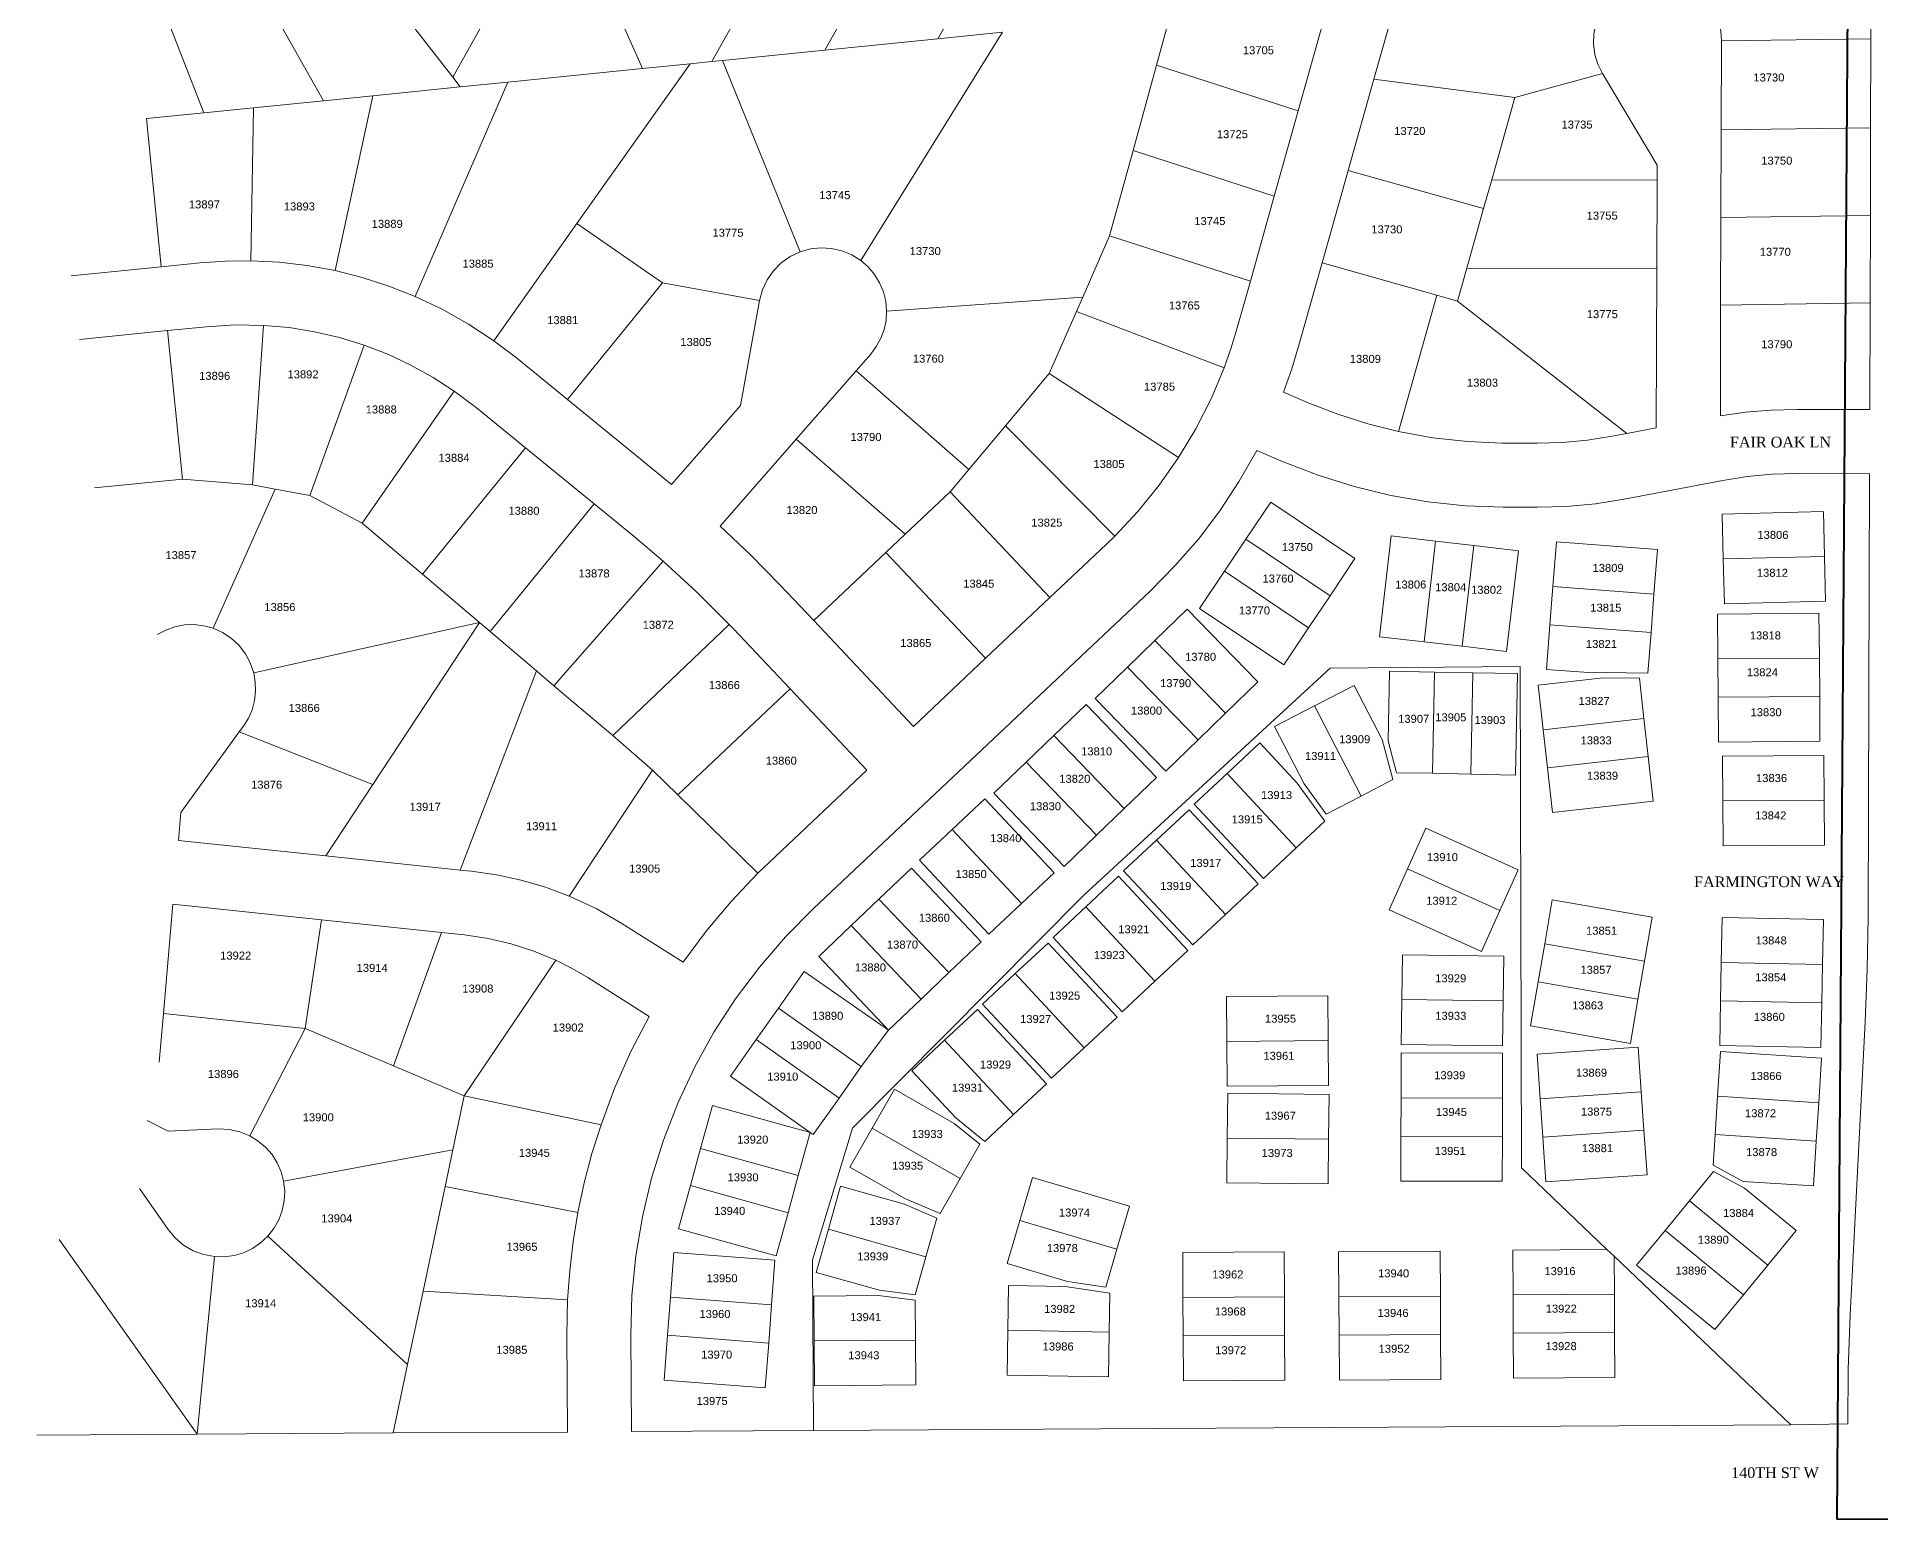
# Model space of a CAD drawing. Header units: feet. Extents: x 865220 to 2843873, y -2240498 to 972474.
# Drawn here: x 2834134 to 2835862, y 965755 to 967143 of the extents above; entities that cross this region are included whole.
import ezdxf
from ezdxf.enums import TextEntityAlignment as Align

# ---------------------------------------------------------------- set-up
doc = ezdxf.new("R2010")
doc.units = ezdxf.units.FT
doc.header["$LTSCALE"] = 0.015
doc.header["$MEASUREMENT"] = 0
for name, color, linetype, lineweight in [('Dakota County Addresses', 7, 'Continuous', 5), ('Dakota County Parcels', 7, 'Continuous', 5), ('STREET NAME', 7, 'Continuous', 5), ('WORK BOUNDARY', 110, 'Continuous', 40)]:
    doc.layers.add(name, color=color, linetype=linetype, lineweight=lineweight)
doc.styles.add('Dimensions 100', font='arial.ttf')
doc.styles.get("Standard").update_dxf_attribs({"font": 'times.ttf'})

# ---------------------------------------------------------------- blocks, each defined once
blk = doc.blocks.new('ACMAP_ANN_TEMPLATE_Dakota County Addresses')
at = {"layer": 'Dakota County Addresses', "style": 'Dimensions 100'}
blk.add_attdef('DakotaCountyAddress', text='', height=50, dxfattribs=at).set_placement((0, 0), align=Align.CENTER)

msp = doc.modelspace()

# ---------------------------------------------------------------- linework, layer by layer
at = {"layer": 'Dakota County Parcels', "lineweight": 5}
for p, q in [((2835031, 967411.5), (2834872.6, 967131)), ((2835106.8, 967368.7), (2834978.6, 967141.7)), ((2834309.9, 967247.9), (2834403, 967083.7)), ((2834524, 967105.7), (2834595.9, 967234.1)), ((2834833.7, 967239), (2834766.7, 967120.4)), ((2834649.5, 967231.7), (2834701.9, 967113.8)), ((2835853.1, 967141.7), (2835852.5, 967229.7)), ((2834236.2, 967213), (2834290.6, 967072.4)), ((2834453.1, 967196.7), (2834524, 967105.7)), ((2835387.4, 967104), (2835410.3, 967185.2)), ((2835316.5, 967074.3), (2835345.8, 967178.7)), ((2834906.4, 966934.1), (2835039.2, 967147.8)), ((2834978.6, 967141.7), (2835039.2, 967147.8)), ((2835183.6, 967117.1), (2835196.4, 967163.6)), ((2834776.7, 967121.4), (2834872.6, 967131)), ((2834872.6, 967131), (2834978.6, 967141.7)), ((2835712.9, 967056.3), (2835713.1, 967139.7)), ((2835853.1, 967141.7), (2835713.1, 967139.7)), ((2835852.8, 967058.2), (2835853.1, 967141.7)), ((2834575.5, 967101.1), (2834701.9, 967113.8)), ((2834746.6, 967118.3), (2834640.4, 966968.8)), ((2834701.9, 967113.8), (2834746.6, 967118.3)), ((2834746.6, 967118.3), (2834766.7, 967120.4)), ((2834766.7, 967120.4), (2834776.7, 967121.4)), ((2834776.7, 967121.4), (2834849.7, 966942.1)), ((2835161.6, 967037), (2835183.6, 967117.1)), ((2835316.5, 967074.3), (2835183.6, 967117.1)), ((2834449.1, 967088.4), (2834531.1, 967096.6)), ((2834488.7, 966900.4), (2834575.5, 967101.1)), ((2834524, 967105.7), (2834531.1, 967096.6)), ((2834531.1, 967096.6), (2834575.5, 967101.1)), ((2835363.2, 967018.2), (2835387.4, 967104)), ((2835387.4, 967104), (2835519.4, 967086.7)), ((2835519.4, 967086.7), (2835601.6, 967109.2)), ((2835652.8, 967023.3), (2835601.6, 967109.2)), ((2834337.2, 967077.1), (2834403, 967083.7)), ((2834403, 967083.7), (2834449.1, 967088.4)), ((2834413.7, 966924.5), (2834449.1, 967088.4)), ((2835497.7, 967009.7), (2835519.4, 967086.7)), ((2834236.9, 967067), (2834290.6, 967072.4)), ((2834250.9, 966928), (2834236.9, 967067)), ((2834290.6, 967072.4), (2834337.2, 967077.1)), ((2834334.8, 966933.7), (2834337.2, 967077.1)), ((2835294, 966994.4), (2835316.5, 967074.3)), ((2835712.6, 966974.3), (2835712.9, 967056.3)), ((2835852.8, 967058.2), (2835712.9, 967056.3)), ((2835852.6, 966976.2), (2835852.8, 967058.2)), ((2835139.5, 966957), (2835161.6, 967037)), ((2835294, 966994.4), (2835161.6, 967037)), ((2835338.8, 966931.7), (2835363.2, 967018.2)), ((2835363.2, 967018.2), (2835490, 966982.6)), ((2835490, 966982.6), (2835497.7, 967009.7)), ((2835497.7, 967009.7), (2835652.7, 967009.4)), ((2835652.4, 966926.4), (2835652.7, 967009.4)), ((2835652.7, 967009.4), (2835652.8, 967023.3)), ((2835271.6, 966914.5), (2835294, 966994.4)), ((2835474.3, 966926.9), (2835490, 966982.6)), ((2835712.3, 966892.3), (2835712.6, 966974.3)), ((2835852.6, 966976.2), (2835712.6, 966974.3)), ((2835852.3, 966894.3), (2835852.6, 966976.2)), ((2834640.4, 966968.8), (2834562.4, 966858.9)), ((2834640.4, 966968.8), (2834720.6, 966913.1)), ((2835139.5, 966957), (2835114.4, 966899.6)), ((2835271.6, 966914.5), (2835139.5, 966957)), ((2834166.3, 966919.5), (2834250.9, 966928)), ((2834250.9, 966928), (2834287.3, 966931.7)), ((2835317.1, 966854.6), (2835338.8, 966931.7)), ((2835338.8, 966931.7), (2835446.3, 966901.4)), ((2835465.6, 966896), (2835474.3, 966926.9)), ((2835474.3, 966926.9), (2835652.4, 966926.4)), ((2835651.9, 966777.2), (2835652.4, 966926.4)), ((2834720.6, 966913.1), (2834631.5, 966803.7)), ((2834720.6, 966913.1), (2834811.6, 966896.6)), ((2835259.3, 966870.9), (2835271.6, 966914.5)), ((2834811.6, 966896.6), (2834793.8, 966798.2)), ((2835114.4, 966899.6), (2834930.6, 966886.6)), ((2835114.4, 966899.6), (2835108.5, 966886.3)), ((2835410.3, 966773.7), (2835446.3, 966901.4)), ((2835446.3, 966901.4), (2835465.6, 966896)), ((2835624.3, 966771.9), (2835465.6, 966896)), ((2835712, 966788.5), (2835712.3, 966892.3)), ((2835852.3, 966894.3), (2835712.3, 966892.3)), ((2835852, 966794.3), (2835852.3, 966894.3)), ((2834293.3, 966872), (2834256.8, 966868.3)), ((2834336.3, 966723.9), (2834346.7, 966873.2)), ((2835108.5, 966886.3), (2835083, 966828)), ((2835108.5, 966886.3), (2835247, 966833.6)), ((2834256.8, 966868.3), (2834174.2, 966860)), ((2834270.8, 966729.3), (2834256.8, 966868.3)), ((2834390.2, 966713.9), (2834440.9, 966854.7)), ((2834583.8, 966842.7), (2834562.4, 966858.9)), ((2834631.5, 966803.7), (2834583.8, 966842.7)), ((2834902, 966830.7), (2834915.8, 966846.4)), ((2834846, 966766.7), (2834902, 966830.7)), ((2835007.7, 966738.2), (2834902, 966830.7)), ((2835083, 966828), (2835042, 966779.1)), ((2835083, 966828), (2835204.2, 966749.3)), ((2834439.2, 966688), (2834525.5, 966811.5)), ((2834545.9, 966796.2), (2834525.5, 966811.5)), ((2834631.5, 966803.7), (2834694.4, 966752.5)), ((2835302.5, 966810.7), (2835325.8, 966800.7)), ((2834592.2, 966758.4), (2834545.9, 966796.2)), ((2834729.1, 966724.2), (2834793.8, 966798.2)), ((2835783.6, 966794.5), (2835852, 966794.3)), ((2834774.6, 966685.2), (2834846, 966766.7)), ((2834948, 966677.5), (2834846, 966766.7)), ((2835042, 966779.1), (2835007.7, 966738.2)), ((2835042, 966779.1), (2835144.5, 966675.9)), ((2835610.7, 966769.4), (2835624.3, 966771.9)), ((2835624.3, 966771.9), (2835651.9, 966777.2)), ((2834495.7, 966640.1), (2834592.2, 966758.4)), ((2834656.5, 966706), (2834592.2, 966758.4)), ((2834694.4, 966752.5), (2834729.1, 966724.2)), ((2835277.7, 966756), (2835302.2, 966745.5)), ((2835507.5, 966763), (2835540.4, 966762.8)), ((2835007.7, 966738.2), (2834990.3, 966717.3)), ((2835783.8, 966734.5), (2835851.8, 966734.3)), ((2835851.8, 966734.3), (2835850.4, 966318.9)), ((2834270.8, 966729.3), (2834188.2, 966720.9)), ((2834336.3, 966723.9), (2834270.8, 966729.3)), ((2834357.5, 966719.9), (2834299.4, 966589.5)), ((2834357.5, 966719.9), (2834336.3, 966723.9)), ((2834390.2, 966713.9), (2834357.5, 966719.9)), ((2834990.3, 966717.3), (2834948, 966677.5)), ((2834990.3, 966717.3), (2835083.7, 966618.3)), ((2835622, 966710.4), (2835714.3, 966728)), ((2834439.2, 966688), (2834390.2, 966713.9)), ((2834656.5, 966706), (2834559.1, 966586.4)), ((2834656.5, 966706), (2834694.1, 966675.4)), ((2835267.3, 966672.8), (2835290.7, 966707.6)), ((2835369.6, 966654.7), (2835290.7, 966707.6)), ((2835508.6, 966703), (2835540.2, 966702.9)), ((2835713.7, 966696.4), (2835808.7, 966698.8)), ((2835808.7, 966698.8), (2835809.7, 966656.8)), ((2834495.7, 966640.1), (2834439.2, 966688)), ((2835713.7, 966696.4), (2835714.7, 966654.5)), ((2834721.3, 966652.4), (2834694.1, 966675.4)), ((2834948, 966677.5), (2834929.9, 966660.4)), ((2835083.7, 966618.3), (2835136.4, 966668)), ((2835136.4, 966668), (2835144.5, 966675.9)), ((2835247.3, 966642.9), (2835267.3, 966672.8)), ((2835346.2, 966619.8), (2835267.3, 966672.8)), ((2835392.5, 966581.6), (2835403.5, 966676)), ((2835403.5, 966676), (2835445.2, 966671.1)), ((2835434.3, 966576.7), (2835445.2, 966671.1)), ((2835445.2, 966671.1), (2835481, 966666.9)), ((2835470, 966572.6), (2835481, 966666.9)), ((2835481, 966666.9), (2835522.7, 966662.1)), ((2835558.3, 966670.5), (2835555.1, 966628.6)), ((2835558.3, 966670.5), (2835653, 966663.2)), ((2835653, 966663.2), (2835649.8, 966621.4)), ((2834618.9, 966535.7), (2834721.3, 966652.4)), ((2834929.9, 966660.4), (2834862.3, 966596.6)), ((2834929.9, 966660.4), (2835023.3, 966561.4)), ((2835346.2, 966619.8), (2835369.6, 966654.7)), ((2835511.7, 966567.7), (2835522.7, 966662.1)), ((2835714.7, 966654.5), (2835809.7, 966656.8)), ((2835714.7, 966654.5), (2835715.8, 966612.5)), ((2835809.7, 966656.8), (2835810.7, 966614.8)), ((2834549.1, 966594.9), (2834495.7, 966640.1)), ((2834830.6, 966630.1), (2834862.3, 966596.6)), ((2835223.9, 966608), (2835247.3, 966642.9)), ((2835326.1, 966589.9), (2835247.3, 966642.9)), ((2835555.1, 966628.6), (2835552.3, 966592.7)), ((2835555.1, 966628.6), (2835649.8, 966621.4)), ((2834862, 966326.8), (2835177.5, 966624.3)), ((2835023.3, 966561.4), (2835083.7, 966618.3)), ((2835326.1, 966589.9), (2835346.2, 966619.8)), ((2835649.8, 966621.4), (2835647.1, 966585.5)), ((2835715.8, 966612.5), (2835810.7, 966614.8)), ((2834549.1, 966594.9), (2834337.5, 966547.7)), ((2834449.1, 966443), (2834549.1, 966594.9)), ((2834559.1, 966586.4), (2834549.1, 966594.9)), ((2834862.3, 966596.6), (2834955.7, 966497.6)), ((2835182.1, 966578.1), (2835212.2, 966607.4)), ((2835212.2, 966607.4), (2835278.4, 966539.3)), ((2835302.8, 966555.1), (2835223.9, 966608)), ((2835709.4, 966602.8), (2835804.4, 966603.6)), ((2835709.4, 966602.8), (2835709.8, 966560.8)), ((2835804.4, 966603.6), (2835804.8, 966561.6)), ((2834602.5, 966549.6), (2834559.1, 966586.4)), ((2834674, 966489), (2834783.1, 966593.1)), ((2834787, 966589), (2834783.1, 966593.1)), ((2834787, 966589), (2834840.2, 966532.6)), ((2835156.3, 966553), (2835182.1, 966578.1)), ((2835182.1, 966578.1), (2835248.3, 966510)), ((2835302.8, 966555.1), (2835326.1, 966589.9)), ((2835392.5, 966581.6), (2835434.3, 966576.7)), ((2835434.3, 966576.7), (2835470, 966572.6)), ((2835552.3, 966592.7), (2835549.2, 966550.8)), ((2835552.3, 966592.7), (2835647.1, 966585.5)), ((2835647.1, 966585.5), (2835644.2, 966547.5)), ((2834955.7, 966497.6), (2835023.3, 966561.4)), ((2835470, 966572.6), (2835511.7, 966567.7)), ((2835709.8, 966560.8), (2835804.8, 966561.6)), ((2835709.8, 966560.8), (2835710.1, 966524.8)), ((2835804.8, 966561.6), (2835805.1, 966525.6)), ((2834530.9, 966362.9), (2834602.5, 966549.6)), ((2834618.9, 966535.7), (2834602.5, 966549.6)), ((2835346.3, 966552.2), (2835115.5, 966339.4)), ((2835126.2, 966523.7), (2835156.3, 966553)), ((2835156.3, 966553), (2835222.5, 966484.9)), ((2835524.5, 966553.6), (2835346.3, 966552.2)), ((2835402, 966549.4), (2835400.7, 966484.1)), ((2835444, 966548.5), (2835402, 966549.4)), ((2835442.1, 966453.6), (2835444, 966548.5)), ((2835479.9, 966547.8), (2835444, 966548.5)), ((2835478.1, 966452.9), (2835479.9, 966547.8)), ((2835521.9, 966547), (2835479.9, 966547.8)), ((2835520.1, 966452), (2835521.9, 966547)), ((2835525.7, 966083.9), (2835524.5, 966553.6)), ((2835541.4, 966536.1), (2835602.2, 966543)), ((2835549.2, 966550.8), (2835584, 966548.2)), ((2835584, 966548.2), (2835644.2, 966547.5)), ((2835602.2, 966543), (2835636.2, 966542.6)), ((2835640.4, 966505), (2835636.2, 966542.6)), ((2834674, 966489), (2834618.9, 966535.7)), ((2834735, 966433.4), (2834840.2, 966532.6)), ((2834840.2, 966532.6), (2834912, 966456.4)), ((2835248.3, 966510), (2835278.4, 966539.3)), ((2835331.6, 966516.7), (2835368.9, 966536)), ((2835368.9, 966536), (2835395.2, 966485.3)), ((2835546, 966494.4), (2835541.4, 966536.1)), ((2835710.1, 966524.8), (2835805.1, 966525.6)), ((2835710.1, 966524.8), (2835710.4, 966482.8)), ((2835805.1, 966525.6), (2835805.4, 966483.6)), ((2835087.4, 966488.9), (2835117.6, 966518)), ((2835117.6, 966518), (2835183.5, 966449.6)), ((2835126.2, 966523.7), (2835192.4, 966455.6)), ((2835222.5, 966484.9), (2835248.3, 966510)), ((2835294.3, 966497.4), (2835331.6, 966516.7)), ((2835331.6, 966516.7), (2835375.3, 966432.3)), ((2834269.3, 966416.8), (2834324, 966492.4)), ((2834324, 966492.4), (2834327.9, 966497.8)), ((2834449.1, 966443), (2834324, 966492.4)), ((2835294.3, 966497.4), (2835322.1, 966443.8)), ((2835546, 966494.4), (2835640.4, 966505)), ((2835550.1, 966458.6), (2835546, 966494.4)), ((2835644.5, 966469.2), (2835640.4, 966505)), ((2834711.3, 966456.6), (2834674, 966489)), ((2835061.4, 966464), (2835087.4, 966488.9)), ((2835087.4, 966488.9), (2835153.2, 966420.5)), ((2835192.4, 966455.6), (2835222.5, 966484.9)), ((2835249.7, 966453.4), (2835280.5, 966482)), ((2835280.5, 966482), (2835315.5, 966444.3)), ((2835395.2, 966485.3), (2835405.2, 966447.8)), ((2835400.7, 966484.1), (2835408.6, 966454.2)), ((2835710.4, 966482.8), (2835805.4, 966483.6)), ((2834633.2, 966338.5), (2834711.3, 966456.6)), ((2834735, 966433.4), (2834711.3, 966456.6)), ((2834820.9, 966370.4), (2834912, 966456.4)), ((2835031.2, 966434.9), (2835061.4, 966464)), ((2835061.4, 966464), (2835127.3, 966395.5)), ((2835550.1, 966458.6), (2835644.5, 966469.2)), ((2835554.7, 966416.9), (2835550.1, 966458.6)), ((2835649.1, 966427.5), (2835644.5, 966469.2)), ((2835714, 966469.8), (2835809, 966470.3)), ((2835714, 966469.8), (2835714.3, 966427.8)), ((2835809, 966470.3), (2835809.3, 966428.3)), ((2834405.1, 966376.2), (2834449.1, 966443)), ((2835153.2, 966420.5), (2835183.5, 966449.6)), ((2835219, 966424.7), (2835249.7, 966453.4)), ((2835314.4, 966383.8), (2835249.7, 966453.4)), ((2835341.3, 966408.8), (2835315.5, 966444.3)), ((2835322.1, 966443.8), (2835342.7, 966415.4)), ((2835375.3, 966432.3), (2835405.2, 966447.8)), ((2835442.1, 966453.6), (2835408.6, 966454.2)), ((2835478.1, 966452.9), (2835442.1, 966453.6)), ((2835520.1, 966452), (2835478.1, 966452.9)), ((2834810, 966359.9), (2834735, 966433.4)), ((2834992.1, 966401), (2835022.7, 966429.7)), ((2835022.7, 966429.7), (2835087.6, 966360.3)), ((2835031.2, 966434.9), (2835097, 966366.4)), ((2835283.7, 966355.2), (2835219, 966424.7)), ((2835375.3, 966432.3), (2835342.7, 966415.4)), ((2835554.7, 966416.9), (2835649.1, 966427.5)), ((2835714.3, 966427.8), (2835809.3, 966428.3)), ((2835714.3, 966427.8), (2835714.5, 966385.8)), ((2835809.3, 966428.3), (2835809.5, 966386.3)), ((2834267, 966390.8), (2834269.3, 966416.8)), ((2835127.3, 966395.5), (2835153.2, 966420.5)), ((2835183.6, 966390.9), (2835214.3, 966419.5)), ((2835279, 966350), (2835214.3, 966419.5)), ((2835314.4, 966383.8), (2835341.3, 966408.8)), ((2834405.1, 966376.2), (2834267, 966390.8)), ((2834961.4, 966372.3), (2834992.1, 966401)), ((2834992.1, 966401), (2835057, 966331.6)), ((2835097, 966366.4), (2835127.3, 966395.5)), ((2835152.8, 966362.3), (2835183.6, 966390.9)), ((2835183.6, 966390.9), (2835248.3, 966321.4)), ((2835418.7, 966364), (2835436, 966402.3)), ((2835436, 966402.3), (2835522.6, 966363.3)), ((2834405.1, 966376.2), (2834530.9, 966362.9)), ((2834810, 966359.9), (2834820.9, 966370.4)), ((2834961.4, 966372.3), (2835026.3, 966302.9)), ((2835283.7, 966355.2), (2835314.4, 966383.8)), ((2835714.5, 966385.8), (2835809.5, 966386.3)), ((2834541.4, 966361.8), (2834530.9, 966362.9)), ((2834923.5, 966335.7), (2834954, 966364.6)), ((2834954, 966364.6), (2835019.4, 966295.8)), ((2835057, 966331.6), (2835087.6, 966360.3)), ((2835117.4, 966328.5), (2835148.1, 966357.1)), ((2835212.8, 966287.5), (2835148.1, 966357.1)), ((2835217.5, 966292.8), (2835152.8, 966362.3)), ((2835401.5, 966325.7), (2835418.7, 966364)), ((2835418.7, 966364), (2835505.4, 966325)), ((2835522.6, 966363.3), (2835505.4, 966325)), ((2834897.4, 966310.9), (2834923.5, 966335.7)), ((2835115.5, 966339.4), (2834898.6, 966121.2)), ((2834923.5, 966335.7), (2834989, 966266.9)), ((2835248.3, 966321.4), (2835279, 966350)), ((2835547.4, 966293.7), (2835554.5, 966335.1)), ((2835554.5, 966335.1), (2835648.1, 966318.9)), ((2834261.8, 966331), (2834252.9, 966228.5)), ((2834261.8, 966331), (2834401.1, 966316.3)), ((2835026.3, 966302.9), (2835057, 966331.6)), ((2835086.6, 966299.9), (2835117.4, 966328.5)), ((2835117.4, 966328.5), (2835182.1, 966258.9)), ((2835217.5, 966292.8), (2835248.3, 966321.4)), ((2835401.5, 966325.7), (2835488.1, 966286.7)), ((2835505.4, 966325), (2835488.1, 966286.7)), ((2835641, 966277.5), (2835648.1, 966318.9)), ((2835712.9, 966276.5), (2835713.8, 966318.5)), ((2835808.7, 966316.6), (2835713.8, 966318.5)), ((2834401.1, 966316.3), (2834385.6, 966214.5)), ((2834401.1, 966316.3), (2834513.4, 966304.5)), ((2834513.4, 966304.5), (2834468.4, 966179.5)), ((2834535.1, 966302.2), (2834513.4, 966304.5)), ((2834682.4, 966313), (2834740, 966276.8)), ((2834867, 966282), (2834897.4, 966310.9)), ((2834897.4, 966310.9), (2834962.9, 966242.1)), ((2835808.7, 966316.6), (2835807.9, 966274.6)), ((2834989, 966266.9), (2835019.4, 966295.8)), ((2835051.2, 966266), (2835082, 966294.6)), ((2835146.7, 966225.1), (2835082, 966294.6)), ((2835151.4, 966230.3), (2835086.6, 966299.9)), ((2835182.1, 966258.9), (2835212.8, 966287.5)), ((2835414.2, 966283.6), (2835413.6, 966241.6)), ((2835414.2, 966283.6), (2835509.1, 966282.2)), ((2835541.2, 966258.2), (2835547.4, 966293.7)), ((2835547.4, 966293.7), (2835641, 966277.5)), ((2834534.8, 966151.4), (2834620.7, 966278.4)), ((2834829.2, 966233.6), (2834853.4, 966267.9)), ((2834853.4, 966267.9), (2834932.4, 966213.1)), ((2834867, 966282), (2834932.4, 966213.1)), ((2834962.9, 966242.1), (2834989, 966266.9)), ((2835020.5, 966237.4), (2835051.2, 966266)), ((2835051.2, 966266), (2835115.9, 966196.5)), ((2835508.5, 966240.3), (2835509.1, 966282.2)), ((2835634.8, 966242), (2835641, 966277.5)), ((2835712.2, 966240.5), (2835712.9, 966276.5)), ((2835807.9, 966274.6), (2835712.9, 966276.5)), ((2835807.9, 966274.6), (2835807.2, 966238.6)), ((2834650.5, 966262.2), (2834708.1, 966225.9)), ((2835151.4, 966230.3), (2835182.1, 966258.9)), ((2835534.1, 966216.9), (2835541.2, 966258.2)), ((2835541.2, 966258.2), (2835634.8, 966242)), ((2834808.5, 966204.1), (2834829.2, 966233.6)), ((2834829.2, 966233.6), (2834906.9, 966178.9)), ((2834932.4, 966213.1), (2834962.9, 966242.1)), ((2834985, 966203.6), (2835015.8, 966232.2)), ((2835015.8, 966232.2), (2835080.5, 966162.7)), ((2835085.2, 966167.9), (2835020.5, 966237.4)), ((2835249.1, 966244.4), (2835344.1, 966245.2)), ((2835249.5, 966202.4), (2835249.1, 966244.4)), ((2835344.4, 966203.2), (2835344.1, 966245.2)), ((2835413.6, 966241.6), (2835413, 966199.6)), ((2835413.6, 966241.6), (2835508.5, 966240.3)), ((2835507.9, 966198.3), (2835508.5, 966240.3)), ((2835627.7, 966200.6), (2835634.8, 966242)), ((2835711.4, 966198.6), (2835712.2, 966240.5)), ((2835807.2, 966238.6), (2835712.2, 966240.5)), ((2835807.2, 966238.6), (2835806.3, 966196.7)), ((2834252.9, 966228.5), (2834249, 966183)), ((2834385.6, 966214.5), (2834252.9, 966228.5)), ((2834385.6, 966214.5), (2834334, 966113.9)), ((2834385.6, 966214.5), (2834468.4, 966179.5)), ((2835115.9, 966196.5), (2835146.7, 966225.1)), ((2835534.1, 966216.9), (2835627.7, 966200.6)), ((2835847.7, 966220.8), (2835833.8, 965946.2)), ((2834784.3, 966169.8), (2834808.5, 966204.1)), ((2834808.5, 966204.1), (2834886.1, 966149.4)), ((2834906.9, 966178.9), (2834932.4, 966213.1)), ((2834954.3, 966175), (2834985, 966203.6)), ((2834985, 966203.6), (2835049.7, 966134.1)), ((2835085.2, 966167.9), (2835115.9, 966196.5)), ((2835249.5, 966202.4), (2835344.4, 966203.2)), ((2835249.8, 966160.4), (2835249.5, 966202.4)), ((2835344.8, 966161.2), (2835344.4, 966203.2)), ((2835413, 966199.6), (2835507.9, 966198.3)), ((2835540.3, 966190.6), (2835635, 966197.1)), ((2835637.9, 966155.2), (2835635, 966197.1)), ((2835806.3, 966196.7), (2835711.4, 966198.6)), ((2834468.4, 966179.5), (2834534.7, 966151.4)), ((2835412.8, 966149.6), (2835412.9, 966191.6)), ((2835412.9, 966191.6), (2835507.8, 966191.4)), ((2835507.8, 966149.4), (2835507.8, 966191.4)), ((2835543.1, 966148.7), (2835540.3, 966190.6)), ((2835709.4, 966151), (2835712.1, 966192.9)), ((2835806.9, 966186.8), (2835712.1, 966192.9)), ((2835806.9, 966186.8), (2835804.2, 966144.9)), ((2834784.3, 966169.8), (2834859.1, 966117.1)), ((2834886.1, 966149.4), (2834906.9, 966178.9)), ((2834954.3, 966175), (2834995.4, 966130.8)), ((2835049.7, 966134.1), (2835080.5, 966162.7)), ((2834534.7, 966151.4), (2834524, 966100.8)), ((2834534.8, 966151.4), (2834663, 966124.4)), ((2834861.9, 966115.1), (2834886.1, 966149.4)), ((2834917.2, 966121.2), (2834938.1, 966157.6)), ((2834938.1, 966157.6), (2834993.9, 966125.6)), ((2835249.8, 966160.4), (2835344.8, 966161.2)), ((2835249.9, 966111.9), (2835250.4, 966153.9)), ((2835250.4, 966153.9), (2835345.3, 966152.8)), ((2835344.9, 966110.9), (2835345.3, 966152.8)), ((2835412.7, 966113.6), (2835412.8, 966149.6)), ((2835412.8, 966149.6), (2835507.8, 966149.4)), ((2835507.7, 966113.4), (2835507.8, 966149.4)), ((2835543.1, 966148.7), (2835637.9, 966155.2)), ((2835545.6, 966112.8), (2835543.1, 966148.7)), ((2835640.4, 966119.3), (2835637.9, 966155.2)), ((2835707.1, 966115.1), (2835709.4, 966151)), ((2835804.2, 966144.9), (2835709.4, 966151)), ((2835804.2, 966144.9), (2835801.9, 966109)), ((2834237.5, 966128.4), (2834257.2, 966118.5)), ((2834756.3, 966102), (2834767.5, 966142.5)), ((2834767.5, 966142.5), (2834859.1, 966117.1)), ((2834995.4, 966130.8), (2835022.6, 966108.8)), ((2835049.7, 966134.1), (2835022.6, 966108.8)), ((2834304.1, 966120.5), (2834257.2, 966118.5)), ((2834847.9, 966076.7), (2834859.1, 966117.1)), ((2834859.1, 966117.1), (2834861.9, 966115.1)), ((2834898.6, 966121.2), (2834861.1, 965997.8)), ((2834896.3, 966084.7), (2834917.2, 966121.2)), ((2834917.2, 966121.2), (2834999.6, 966073.9)), ((2834993.9, 966125.6), (2835018, 966106.1)), ((2835249.4, 966069.9), (2835249.9, 966111.9)), ((2835249.9, 966111.9), (2835344.9, 966110.9)), ((2835344.4, 966068.9), (2835344.9, 966110.9)), ((2835412.6, 966071.6), (2835412.7, 966113.6)), ((2835412.7, 966113.6), (2835507.7, 966113.4)), ((2835507.6, 966071.4), (2835507.7, 966113.4)), ((2835545.6, 966112.8), (2835640.4, 966119.3)), ((2835548.5, 966070.9), (2835545.6, 966112.8)), ((2835643.3, 966077.4), (2835640.4, 966119.3)), ((2835705.2, 966086.5), (2835707.1, 966115.1)), ((2835801.9, 966109), (2835707.1, 966115.1)), ((2834365.5, 966071.5), (2834524, 966100.8)), ((2834524, 966100.8), (2834516.8, 966066.6)), ((2834746.7, 966067.3), (2834756.3, 966102)), ((2834756.3, 966102), (2834847.9, 966076.7)), ((2834999.6, 966073.9), (2835018, 966106.1)), ((2835801.9, 966109), (2835799.2, 966067.1)), ((2834838.3, 966042), (2834847.9, 966076.7)), ((2834896.3, 966084.7), (2834947.6, 966055.3)), ((2835605.7, 966007.6), (2835525.7, 966083.9)), ((2835548.5, 966070.9), (2835643.3, 966077.4)), ((2835683.1, 966053.1), (2835705.7, 966080.6)), ((2835733.5, 966071.3), (2835705.2, 966086.5)), ((2835734.6, 966065), (2835705.7, 966080.6)), ((2834257.3, 966026.3), (2834230.5, 966064.8)), ((2834516.8, 966066.6), (2834496.2, 965968.4)), ((2834641.4, 966042.1), (2834516.8, 966066.6)), ((2834735.5, 966026.9), (2834746.7, 966067.3)), ((2834746.7, 966067.3), (2834838.3, 966042)), ((2834876.1, 966026.4), (2834887.5, 966066.8)), ((2834887.5, 966066.8), (2834947.4, 966050)), ((2834999.6, 966073.9), (2834980.8, 966041.2)), ((2835067.3, 966074.9), (2835055.4, 966034.6)), ((2835158.4, 966048), (2835067.3, 966074.9)), ((2835344.4, 966068.9), (2835249.4, 966069.9)), ((2835507.6, 966071.4), (2835412.6, 966071.6)), ((2835799.2, 966067.1), (2835733.5, 966071.3)), ((2835783.1, 966025.2), (2835734.6, 966065)), ((2834827.1, 966001.5), (2834838.3, 966042)), ((2834947.4, 966050), (2834977.8, 966037)), ((2834947.6, 966055.3), (2834980.8, 966041.2)), ((2835158.4, 966048), (2835146.5, 966007.7)), ((2835660.2, 966025.3), (2835683.1, 966053.1)), ((2835756.4, 965992.7), (2835683.1, 966053.1)), ((2834735.5, 966026.9), (2834827.1, 966001.5)), ((2834864.7, 965986), (2834876.1, 966026.4)), ((2834876.1, 966026.4), (2834967.5, 966000.7)), ((2834967.5, 966000.7), (2834977.8, 966037)), ((2835055.4, 966034.6), (2835043.5, 965994.3)), ((2835055.4, 966034.6), (2835146.5, 966007.7)), ((2835633.5, 965992.8), (2835660.2, 966025.3)), ((2835733.6, 965964.9), (2835660.2, 966025.3)), ((2835783.1, 966025.2), (2835756.4, 965992.7)), ((2834284.4, 965834.5), (2834155.1, 966016.9)), ((2834481.7, 965899.8), (2834350.7, 966020)), ((2835146.5, 966007.7), (2835136.1, 965972.3)), ((2835517.5, 966007), (2835605.7, 966007.6)), ((2835517.7, 965965), (2835517.5, 966007)), ((2835612.5, 966001.1), (2835605.7, 966007.6)), ((2834284.4, 965834.5), (2834300.7, 966000.8)), ((2834728.1, 965962.9), (2834731.2, 966004.8)), ((2834731.2, 966004.8), (2834826, 965997.6)), ((2834822.8, 965955.8), (2834826, 965997.6)), ((2834861.1, 965997.8), (2834862, 965837.8)), ((2834967.5, 966000.7), (2834957.5, 965964.9)), ((2835043.5, 965994.3), (2835100.1, 965977.6)), ((2835303.1, 966005.2), (2835208.2, 966004.6)), ((2835208.4, 965962.6), (2835208.2, 966004.6)), ((2835303.4, 965963.2), (2835303.1, 966005.2)), ((2835449.3, 966005.8), (2835354.3, 966005.2)), ((2835354.6, 965963.2), (2835354.3, 966005.2)), ((2835449.6, 965963.8), (2835449.3, 966005.8)), ((2835778, 965843.2), (2835612.5, 966001.1)), ((2835612.5, 966001.1), (2835612.7, 965965.6)), ((2835706.9, 965932.5), (2835633.5, 965992.8)), ((2835756.4, 965992.7), (2835733.6, 965964.9)), ((2834864.7, 965986), (2834924.1, 965969.3)), ((2835044.3, 965931.8), (2835045, 965973.8)), ((2835045, 965973.8), (2835098.1, 965972.9)), ((2835098.1, 965972.9), (2835139.8, 965966.6)), ((2835100.1, 965977.6), (2835136.1, 965972.3)), ((2834496.2, 965968.4), (2834481.7, 965899.8)), ((2834631.7, 965960.2), (2834496.2, 965968.4)), ((2834631, 965926.8), (2834631.7, 965960.2)), ((2834725.4, 965927.1), (2834728.1, 965962.9)), ((2834728.1, 965962.9), (2834822.8, 965955.8)), ((2834820.1, 965919.9), (2834822.8, 965955.8)), ((2834862.3, 965963.9), (2834922.8, 965964.4)), ((2834862.7, 965921.9), (2834862.3, 965963.9)), ((2834922.8, 965964.4), (2834957.3, 965959.9)), ((2834924.1, 965969.3), (2834957.5, 965964.9)), ((2834957.6, 965922.7), (2834957.3, 965959.9)), ((2835139.2, 965930.2), (2835139.8, 965966.6)), ((2835208.4, 965962.6), (2835303.4, 965963.2)), ((2835208.7, 965926.6), (2835208.4, 965962.6)), ((2835303.6, 965927.2), (2835303.4, 965963.2)), ((2835354.6, 965963.2), (2835449.6, 965963.8)), ((2835354.8, 965927.2), (2835354.6, 965963.2)), ((2835449.8, 965927.8), (2835449.6, 965963.8)), ((2835517.7, 965965), (2835612.7, 965965.6)), ((2835517.9, 965929), (2835517.7, 965965)), ((2835612.7, 965965.6), (2835612.9, 965929.6)), ((2835733.6, 965964.9), (2835706.9, 965932.5)), ((2834631.5, 965836.5), (2834631, 965926.8)), ((2834691.5, 965836.9), (2834691, 965927.1)), ((2834722.2, 965885.2), (2834725.4, 965927.1)), ((2834725.4, 965927.1), (2834820.1, 965919.9)), ((2834862.7, 965921.9), (2834957.6, 965922.7)), ((2834863, 965879.9), (2834862.7, 965921.9)), ((2834958, 965880.7), (2834957.6, 965922.7)), ((2835043.5, 965889.8), (2835044.3, 965931.8)), ((2835044.3, 965931.8), (2835139.2, 965930.2)), ((2835138.5, 965888.2), (2835139.2, 965930.2)), ((2835208.7, 965926.6), (2835303.6, 965927.2)), ((2835208.9, 965884.6), (2835208.7, 965926.6)), ((2835303.9, 965885.2), (2835303.6, 965927.2)), ((2835354.8, 965927.2), (2835449.8, 965927.8)), ((2835355.1, 965885.2), (2835354.8, 965927.2)), ((2835450.1, 965885.8), (2835449.8, 965927.8)), ((2835517.9, 965929), (2835612.9, 965929.6)), ((2835518.2, 965887), (2835517.9, 965929)), ((2835612.9, 965929.6), (2835613.2, 965887.6)), ((2834816.9, 965878), (2834820.1, 965919.9)), ((2834481.7, 965899.8), (2834468.2, 965835.6)), ((2835138.5, 965888.2), (2835043.5, 965889.8)), ((2835450.1, 965885.8), (2835355.1, 965885.2)), ((2835613.2, 965887.6), (2835518.2, 965887)), ((2834722.2, 965885.2), (2834816.9, 965878)), ((2834958, 965880.7), (2834863, 965879.9)), ((2835303.9, 965885.2), (2835208.9, 965884.6)), ((2834134.3, 965833.6), (2834284.4, 965834.5)), ((2834284.4, 965834.5), (2834468.2, 965835.6)), ((2834631.5, 965836.5), (2834468.2, 965835.6)), ((2834862, 965837.8), (2834691.5, 965836.9)), ((2835778, 965843.2), (2834862, 965837.8)), ((2835778, 965843.2), (2835831.4, 965844.3))]:
    msp.add_line(p, q, dxfattribs=at)
for points in [[(2835652.5, 967199.9), (2835642.9, 967199), (2835633.5, 967196.6), (2835624.7, 967192.7), (2835616.6, 967187.4), (2835609.4, 967180.9), (2835603.4, 967173.4), (2835598.6, 967165), (2835595.3, 967155.9), (2835593.5, 967146.4), (2835593.2, 967136.7), (2835594.5, 967127.1), (2835597.3, 967117.9), (2835601.6, 967109.2)], [(2835713.1, 967139.7), (2835712.4, 967149.2), (2835710.2, 967158.4), (2835706.6, 967167.2), (2835701.6, 967175.3), (2835695.4, 967182.5), (2835688.2, 967188.6), (2835680, 967193.5), (2835671.2, 967197.1), (2835662, 967199.2), (2835652.5, 967199.9)], [(2834849.7, 966942.1), (2834840.4, 966937.7), (2834831.9, 966931.7), (2834824.6, 966924.4), (2834818.7, 966916), (2834814.3, 966906.6), (2834811.6, 966896.6)], [(2834906.4, 966934.1), (2834897.9, 966939.3), (2834888.7, 966943.1), (2834879.1, 966945.3), (2834869.1, 966945.9), (2834859.3, 966944.8), (2834849.7, 966942.1)], [(2834334.8, 966933.7), (2834311, 966933.4), (2834287.3, 966931.7)], [(2834413.7, 966924.5), (2834387.6, 966929.3), (2834361.3, 966932.3), (2834334.8, 966933.7)], [(2834488.7, 966900.4), (2834464.2, 966910.1), (2834439.2, 966918.1), (2834413.7, 966924.5)], [(2834930.6, 966886.6), (2834929.8, 966895.8), (2834927.6, 966904.7), (2834924, 966913.2), (2834919.2, 966921), (2834913.3, 966928), (2834906.4, 966934.1)], [(2834562.4, 966858.9), (2834538.8, 966874.5), (2834514.2, 966888.3), (2834488.7, 966900.4)], [(2834346.7, 966873.2), (2834320, 966873.6), (2834293.3, 966872)], [(2834440.9, 966854.7), (2834417.9, 966861.8), (2834394.4, 966867.3), (2834370.7, 966871.1), (2834346.7, 966873.2)], [(2834915.8, 966846.4), (2834921, 966853.4), (2834925.2, 966861.1), (2834928.3, 966869.3), (2834930.1, 966877.9), (2834930.6, 966886.6)], [(2835247, 966833.6), (2835253.6, 966852.1), (2835259.3, 966870.9)], [(2834525.5, 966811.5), (2834505.6, 966824.5), (2834484.7, 966836), (2834463.1, 966846.1), (2834440.9, 966854.7)], [(2835302.5, 966810.7), (2835310.3, 966832.5), (2835317.1, 966854.6)], [(2835204.2, 966749.3), (2835220.5, 966776.3), (2835234.8, 966804.5), (2835247, 966833.6)], [(2835325.8, 966800.7), (2835353.4, 966789.9), (2835381.6, 966780.9), (2835410.3, 966773.7)], [(2835712, 966788.5), (2835735.7, 966791.8), (2835759.6, 966793.8), (2835783.6, 966794.5)], [(2835410.3, 966773.7), (2835442.5, 966767.9), (2835474.9, 966764.3), (2835507.5, 966763)], [(2835540.4, 966762.8), (2835564, 966763.5), (2835587.5, 966765.7), (2835610.7, 966769.4)], [(2835144.5, 966675.9), (2835166.1, 966698.9), (2835186.1, 966723.4), (2835204.2, 966749.3)], [(2835177.5, 966624.3), (2835200.9, 966647.9), (2835222.8, 966673), (2835242.9, 966699.4), (2835261.2, 966727.2), (2835277.7, 966756)], [(2835302.2, 966745.5), (2835335.2, 966732.8), (2835368.9, 966722.2), (2835403.3, 966713.9), (2835438.1, 966707.9), (2835473.3, 966704.3), (2835508.6, 966703)], [(2835714.3, 966728), (2835737.3, 966731.6), (2835760.5, 966733.8), (2835783.8, 966734.5)], [(2835540.2, 966702.9), (2835567.6, 966703.6), (2835594.9, 966706.2), (2835622, 966710.4)], [(2834830.6, 966630.1), (2834803.1, 966658.2), (2834774.6, 966685.2)], [(2834783.1, 966593.1), (2834752.9, 966623.4), (2834721.3, 966652.4)], [(2834299.4, 966589.5), (2834290.6, 966591.9), (2834281.6, 966592.9), (2834272.5, 966592.6), (2834263.6, 966590.9), (2834255, 966587.8), (2834247, 966583.5)], [(2834337.5, 966547.7), (2834334.3, 966557), (2834329.7, 966565.6), (2834323.7, 966573.4), (2834316.5, 966580.1), (2834308.3, 966585.5), (2834299.4, 966589.5)], [(2834327.9, 966497.8), (2834332.5, 966505.2), (2834336, 966513.2), (2834338.3, 966521.7), (2834339.3, 966530.4), (2834339, 966539.1), (2834337.5, 966547.7)], [(2834633.2, 966338.5), (2834610.9, 966346.8), (2834588.1, 966353.5), (2834564.9, 966358.5), (2834541.4, 966361.8)], [(2834740, 966276.8), (2834761.6, 966305.8), (2834785, 966333.6), (2834810, 966359.9)], [(2834682.4, 966313), (2834658.3, 966326.8), (2834633.2, 966338.5)], [(2834691, 965927.1), (2834692, 965964.4), (2834695.6, 966001.5), (2834701.8, 966038.2), (2834710.4, 966074.4), (2834721.5, 966110), (2834734.9, 966144.7), (2834750.8, 966178.5), (2834768.8, 966211), (2834789.1, 966242.3), (2834811.5, 966272.1), (2834835.8, 966300.3), (2834862, 966326.8)], [(2835850.4, 966318.9), (2835849.7, 966269.9), (2835847.7, 966220.8)], [(2834620.7, 966278.4), (2834600.1, 966287), (2834578.9, 966293.8), (2834557.1, 966298.9), (2834535.1, 966302.2)], [(2834650.5, 966262.2), (2834635.9, 966270.8), (2834620.7, 966278.4)], [(2834663, 966124.4), (2834675.9, 966159.2), (2834691, 966193), (2834708.1, 966225.9)], [(2834304.1, 966120.5), (2834314.4, 966120), (2834324.4, 966117.8), (2834334, 966113.9)], [(2834334, 966113.9), (2834341.7, 966109.1), (2834348.7, 966103.2), (2834354.7, 966096.4), (2834359.5, 966088.7), (2834363.2, 966080.3), (2834365.5, 966071.5)], [(2834641.4, 966042.1), (2834647.3, 966069.8), (2834654.5, 966097.3), (2834663, 966124.4)], [(2834365.5, 966071.5), (2834366.5, 966062.3), (2834366.1, 966053), (2834364.2, 966044), (2834361, 966035.3), (2834356.4, 966027.3), (2834350.7, 966020)], [(2834631.7, 965960.2), (2834633.7, 965987.6), (2834636.9, 966014.9), (2834641.4, 966042.1)], [(2834300.7, 966000.8), (2834290.5, 966002.7), (2834280.8, 966006.4), (2834271.8, 966011.6), (2834263.9, 966018.3), (2834257.3, 966026.3)], [(2834350.7, 966020), (2834344, 966013.7), (2834336.3, 966008.5), (2834328, 966004.5), (2834319.1, 966001.9), (2834309.9, 966000.7), (2834300.7, 966000.8)], [(2835833.8, 965946.2), (2835831.9, 965895.3), (2835831.4, 965844.3)]]:
    msp.add_lwpolyline(points, dxfattribs=at)
at = {"layer": 'WORK BOUNDARY', "ltscale": 50, "flags": 128}
msp.add_lwpolyline([(2835821.1, 965754.9), (2838590.8, 965764.5), (2838540.7, 967567.4), (2838686.6, 968165.9), (2838544, 968252.2), (2838539.3, 969179.3), (2839357.9, 968944.5), (2839658.8, 969551.7), (2838852.5, 969561.3), (2838405.2, 970043.2), (2837860.9, 969889.4), (2837271.6, 969893.1), (2836764.9, 969833.1), (2836701.1, 969750.6), (2836123.1, 969754.3), (2835849.1, 969814.4), (2835856.6, 968748.8), (2835792.4, 968470.2), (2835728.6, 968203.8), (2835736.1, 968083.7), (2835480.8, 967776), (2835548.4, 967539.7), (2835694.8, 967520.9), (2835833.7, 967524.7)], close=True, dxfattribs=at)

# ---------------------------------------------------------------- block references
at = {"layer": 'Dakota County Addresses', "lineweight": 5, "xscale": 0.15, "yscale": 0.15, "zscale": 0.15}
for p, values in [((2835279.1, 967127.2), {'DakotaCountyAddress': '13705'}), ((2835757.5, 967101.7), {'DakotaCountyAddress': '13730'}), ((2835577.7, 967057.6), {'DakotaCountyAddress': '13735'}), ((2835254.7, 967048.6), {'DakotaCountyAddress': '13725'}), ((2835421, 967051.6), {'DakotaCountyAddress': '13720'}), ((2835764.9, 967023.8), {'DakotaCountyAddress': '13750'}), ((2834882.1, 966991.5), {'DakotaCountyAddress': '13745'}), ((2834291.3, 966982.8), {'DakotaCountyAddress': '13897'}), ((2834380.3, 966980.9), {'DakotaCountyAddress': '13893'}), ((2835233.6, 966967.2), {'DakotaCountyAddress': '13745'}), ((2835601.3, 966972.3), {'DakotaCountyAddress': '13755'}), ((2834462.6, 966964.6), {'DakotaCountyAddress': '13889'}), ((2834782, 966956.3), {'DakotaCountyAddress': '13775'}), ((2835399.5, 966959.4), {'DakotaCountyAddress': '13730'}), ((2834966.8, 966939.1), {'DakotaCountyAddress': '13730'}), ((2835763.5, 966938.4), {'DakotaCountyAddress': '13770'}), ((2834547.7, 966927.3), {'DakotaCountyAddress': '13885'}), ((2835209.7, 966888.1), {'DakotaCountyAddress': '13765'}), ((2835601.4, 966880), {'DakotaCountyAddress': '13775'}), ((2834627.1, 966874.4), {'DakotaCountyAddress': '13881'}), ((2834751.9, 966853.9), {'DakotaCountyAddress': '13805'}), ((2835764.9, 966851.8), {'DakotaCountyAddress': '13790'}), ((2834969.8, 966838.3), {'DakotaCountyAddress': '13760'}), ((2835379.3, 966838.1), {'DakotaCountyAddress': '13809'}), ((2834300.9, 966822.2), {'DakotaCountyAddress': '13896'}), ((2834383.7, 966823.6), {'DakotaCountyAddress': '13892'}), ((2835186.4, 966812.1), {'DakotaCountyAddress': '13785'}), ((2835489.1, 966815.8), {'DakotaCountyAddress': '13803'}), ((2834457, 966790.7), {'DakotaCountyAddress': '13888'}), ((2834911.3, 966764.9), {'DakotaCountyAddress': '13790'}), ((2834525.2, 966745.4), {'DakotaCountyAddress': '13884'}), ((2835139, 966739.6), {'DakotaCountyAddress': '13805'}), ((2834590.8, 966695.8), {'DakotaCountyAddress': '13880'}), ((2834851.3, 966696.5), {'DakotaCountyAddress': '13820'}), ((2835080.8, 966684.7), {'DakotaCountyAddress': '13825'}), ((2835761.3, 966673.2), {'DakotaCountyAddress': '13806'}), ((2835315.6, 966661.8), {'DakotaCountyAddress': '13750'}), ((2834269.3, 966654.3), {'DakotaCountyAddress': '13857'}), ((2835606.8, 966642.3), {'DakotaCountyAddress': '13809'}), ((2834656.5, 966637.1), {'DakotaCountyAddress': '13878'}), ((2835017, 966627.5), {'DakotaCountyAddress': '13845'}), ((2835297.5, 966632.3), {'DakotaCountyAddress': '13760'}), ((2835421.9, 966626.7), {'DakotaCountyAddress': '13806'}), ((2835459.3, 966624.2), {'DakotaCountyAddress': '13804'}), ((2835493, 966621.8), {'DakotaCountyAddress': '13802'}), ((2835760.8, 966637.7), {'DakotaCountyAddress': '13812'}), ((2834362, 966605.6), {'DakotaCountyAddress': '13856'}), ((2835604.7, 966605), {'DakotaCountyAddress': '13815'}), ((2834716.6, 966589), {'DakotaCountyAddress': '13872'}), ((2835275.4, 966602.4), {'DakotaCountyAddress': '13770'}), ((2834958, 966571.9), {'DakotaCountyAddress': '13865'}), ((2835600.6, 966571), {'DakotaCountyAddress': '13821'}), ((2835754.2, 966579), {'DakotaCountyAddress': '13818'}), ((2835224.9, 966559), {'DakotaCountyAddress': '13780'}), ((2835201.5, 966534.3), {'DakotaCountyAddress': '13790'}), ((2835751.4, 966544.5), {'DakotaCountyAddress': '13824'}), ((2834778.6, 966532.5), {'DakotaCountyAddress': '13866'}), ((2835593.7, 966517.6), {'DakotaCountyAddress': '13827'}), ((2834384.8, 966511.1), {'DakotaCountyAddress': '13866'}), ((2835174.2, 966508.6), {'DakotaCountyAddress': '13800'}), ((2835424.6, 966500.9), {'DakotaCountyAddress': '13907'}), ((2835459.4, 966502.3), {'DakotaCountyAddress': '13905'}), ((2835496.1, 966499.8), {'DakotaCountyAddress': '13903'}), ((2835754.9, 966507.1), {'DakotaCountyAddress': '13830'}), ((2835127.5, 966470.4), {'DakotaCountyAddress': '13810'}), ((2835337.3, 966466.1), {'DakotaCountyAddress': '13911'}), ((2835369.3, 966481.8), {'DakotaCountyAddress': '13909'}), ((2835595.6, 966480.7), {'DakotaCountyAddress': '13833'}), ((2834831.9, 966461.7), {'DakotaCountyAddress': '13860'}), ((2834349.6, 966439.2), {'DakotaCountyAddress': '13876'}), ((2835107, 966444.7), {'DakotaCountyAddress': '13820'}), ((2835601.6, 966447.6), {'DakotaCountyAddress': '13839'}), ((2835760, 966445.4), {'DakotaCountyAddress': '13836'}), ((2834498.2, 966418.5), {'DakotaCountyAddress': '13917'}), ((2835079.5, 966419), {'DakotaCountyAddress': '13830'}), ((2835296.1, 966429.5), {'DakotaCountyAddress': '13913'}), ((2834607.3, 966400.3), {'DakotaCountyAddress': '13911'}), ((2835268.6, 966406.7), {'DakotaCountyAddress': '13915'}), ((2835759.3, 966410.4), {'DakotaCountyAddress': '13842'}), ((2835042.4, 966389.1), {'DakotaCountyAddress': '13840'}), ((2835229.7, 966365.9), {'DakotaCountyAddress': '13917'}), ((2835451.5, 966371.3), {'DakotaCountyAddress': '13910'}), ((2834703.9, 966360.6), {'DakotaCountyAddress': '13905'}), ((2835009.9, 966355.5), {'DakotaCountyAddress': '13850'}), ((2835201.7, 966344.3), {'DakotaCountyAddress': '13919'}), ((2835450.9, 966330.5), {'DakotaCountyAddress': '13912'}), ((2834975.4, 966314.5), {'DakotaCountyAddress': '13860'}), ((2835162.3, 966303.7), {'DakotaCountyAddress': '13921'}), ((2835600.7, 966302.4), {'DakotaCountyAddress': '13851'}), ((2835759.7, 966293.3), {'DakotaCountyAddress': '13848'}), ((2834320.6, 966279.1), {'DakotaCountyAddress': '13922'}), ((2834945.5, 966289.4), {'DakotaCountyAddress': '13870'}), ((2835139.3, 966279.6), {'DakotaCountyAddress': '13923'}), ((2834448.5, 966267.6), {'DakotaCountyAddress': '13914'}), ((2834915.5, 966268), {'DakotaCountyAddress': '13880'}), ((2835595.5, 966265.8), {'DakotaCountyAddress': '13857'}), ((2835759.3, 966258.7), {'DakotaCountyAddress': '13854'}), ((2834547.6, 966248.2), {'DakotaCountyAddress': '13908'}), ((2835097.5, 966241.6), {'DakotaCountyAddress': '13925'}), ((2835459.3, 966257.8), {'DakotaCountyAddress': '13929'}), ((2835587.7, 966232.4), {'DakotaCountyAddress': '13863'}), ((2834632.2, 966211.7), {'DakotaCountyAddress': '13902'}), ((2834875.5, 966222.7), {'DakotaCountyAddress': '13890'}), ((2835070.3, 966219.7), {'DakotaCountyAddress': '13927'}), ((2835299.8, 966220), {'DakotaCountyAddress': '13955'}), ((2835459.4, 966222.7), {'DakotaCountyAddress': '13933'}), ((2835757.9, 966221.7), {'DakotaCountyAddress': '13860'}), ((2834854.9, 966195.1), {'DakotaCountyAddress': '13900'}), ((2835032.7, 966177), {'DakotaCountyAddress': '13929'}), ((2835298.3, 966185.2), {'DakotaCountyAddress': '13961'}), ((2834309.1, 966168.2), {'DakotaCountyAddress': '13896'}), ((2834833.3, 966165.7), {'DakotaCountyAddress': '13910'}), ((2835006.4, 966155.4), {'DakotaCountyAddress': '13931'}), ((2835458.4, 966167), {'DakotaCountyAddress': '13939'}), ((2835591.3, 966169.4), {'DakotaCountyAddress': '13869'}), ((2835754.9, 966166.3), {'DakotaCountyAddress': '13866'}), ((2834398, 966127.6), {'DakotaCountyAddress': '13900'}), ((2835299.6, 966129.1), {'DakotaCountyAddress': '13967'}), ((2835460, 966132.6), {'DakotaCountyAddress': '13945'}), ((2835595.9, 966132.9), {'DakotaCountyAddress': '13875'}), ((2835749.7, 966131.4), {'DakotaCountyAddress': '13872'}), ((2834805.2, 966106.7), {'DakotaCountyAddress': '13920'}), ((2834968.7, 966112), {'DakotaCountyAddress': '13933'}), ((2834600.5, 966094.3), {'DakotaCountyAddress': '13945'}), ((2835296.7, 966094.2), {'DakotaCountyAddress': '13973'}), ((2835458.9, 966096.1), {'DakotaCountyAddress': '13951'}), ((2835596.9, 966098.7), {'DakotaCountyAddress': '13881'}), ((2835750.7, 966095), {'DakotaCountyAddress': '13878'}), ((2834796.1, 966071.4), {'DakotaCountyAddress': '13930'}), ((2834950.3, 966082.3), {'DakotaCountyAddress': '13935'}), ((2834783.6, 966039.9), {'DakotaCountyAddress': '13940'}), ((2835106.7, 966038.4), {'DakotaCountyAddress': '13974'}), ((2835729.1, 966038), {'DakotaCountyAddress': '13884'}), ((2834415.4, 966032.9), {'DakotaCountyAddress': '13904'}), ((2834929.1, 966030.5), {'DakotaCountyAddress': '13937'}), ((2834588.9, 966006.3), {'DakotaCountyAddress': '13965'}), ((2835095.3, 966005.1), {'DakotaCountyAddress': '13978'}), ((2835705.4, 966012.9), {'DakotaCountyAddress': '13890'}), ((2834917.7, 965997.3), {'DakotaCountyAddress': '13939'}), ((2835561.7, 965983.5), {'DakotaCountyAddress': '13916'}), ((2835684.6, 965984), {'DakotaCountyAddress': '13896'}), ((2834776.4, 965976.8), {'DakotaCountyAddress': '13950'}), ((2835250.5, 965980.4), {'DakotaCountyAddress': '13962'}), ((2835405.8, 965981.4), {'DakotaCountyAddress': '13940'}), ((2834344, 965953.4), {'DakotaCountyAddress': '13914'}), ((2835092.8, 965948.1), {'DakotaCountyAddress': '13982'}), ((2835562.9, 965948.3), {'DakotaCountyAddress': '13922'}), ((2834769.8, 965943.3), {'DakotaCountyAddress': '13960'}), ((2834911, 965940.4), {'DakotaCountyAddress': '13941'}), ((2835252.8, 965945.7), {'DakotaCountyAddress': '13968'}), ((2835405.3, 965944.3), {'DakotaCountyAddress': '13946'}), ((2835091.4, 965912.9), {'DakotaCountyAddress': '13986'}), ((2835562.8, 965913.2), {'DakotaCountyAddress': '13928'}), ((2834579.4, 965909.8), {'DakotaCountyAddress': '13985'}), ((2834771.4, 965905.3), {'DakotaCountyAddress': '13970'}), ((2834909.3, 965904.7), {'DakotaCountyAddress': '13943'}), ((2835253.2, 965909.4), {'DakotaCountyAddress': '13972'}), ((2835406.3, 965910.8), {'DakotaCountyAddress': '13952'}), ((2834767.1, 965861.8), {'DakotaCountyAddress': '13975'})]:
    msp.add_blockref('ACMAP_ANN_TEMPLATE_Dakota County Addresses', p, dxfattribs=at).add_auto_attribs(values)

# ---------------------------------------------------------------- texts
at = {"layer": 'STREET NAME', "lineweight": 5, "ltscale": 40, "char_height": 10, "attachment_point": 1}
for s, insert in [('FAIR OAK LN', (2835721, 966768.9)), ('FARMINGTON WAY', (2835687.4, 966357)), ('140TH ST W', (2835722.1, 965803.4))]:
    msp.add_mtext(s, dxfattribs=dict(at, insert=insert))

doc.saveas('drawing.dxf')
